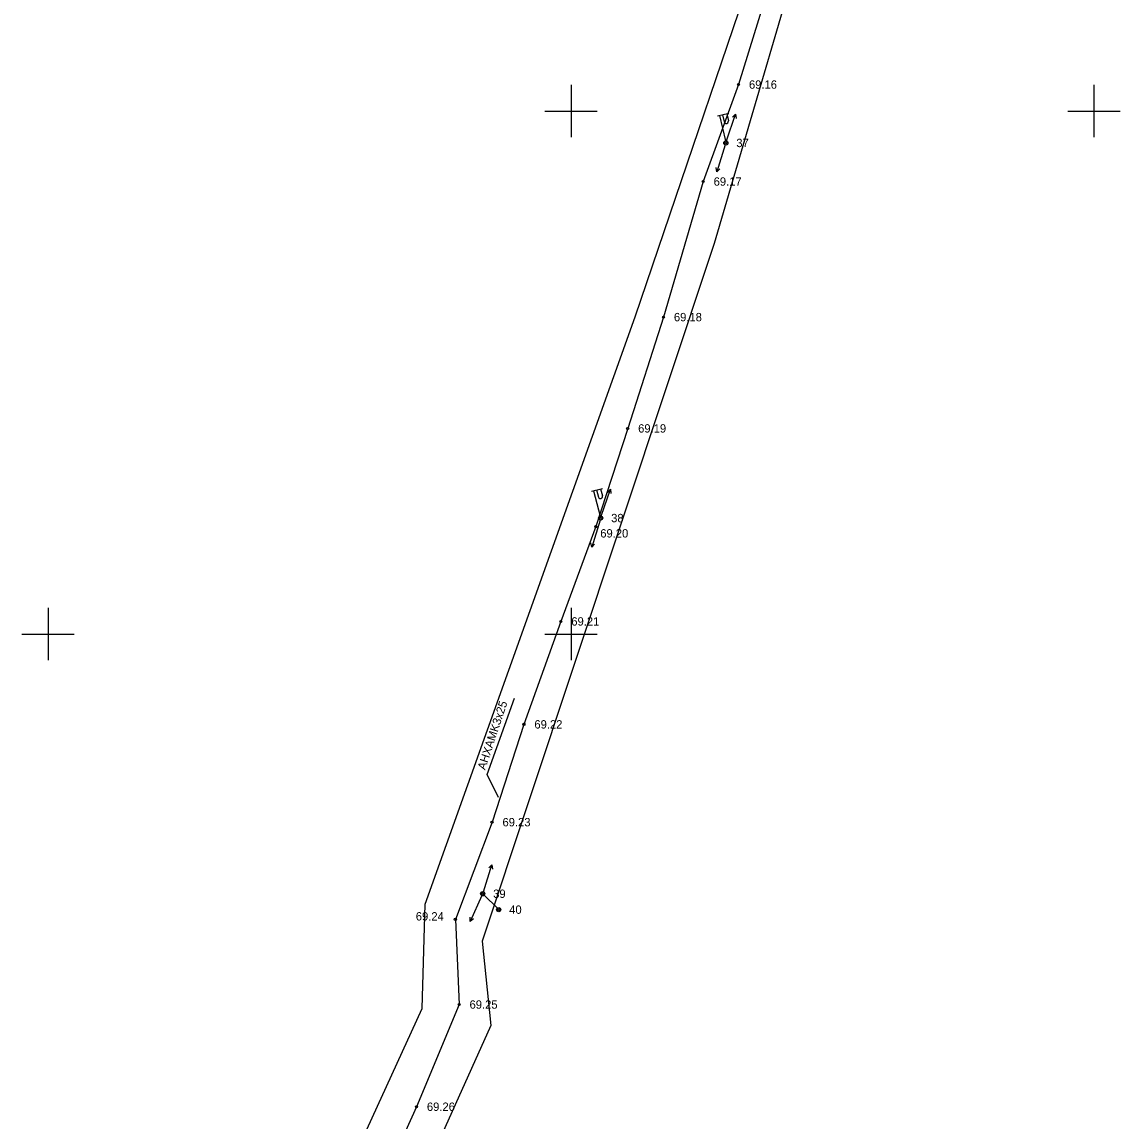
# Model space of a CAD drawing. Extents: x 640948 to 641152, y 6454690 to 6455120.
# Drawn here: x 640997.5 to 641102.5, y 6454903.5 to 6455008.5 of the extents above; entities that cross this region are included whole.
import ezdxf

# ---------------------------------------------------------------- set-up
doc = ezdxf.new("R2010")
doc.units = 0
for name, color, linetype in [('ELRAJATIS', 7, 'Continuous'), ('KPOHULIIN', 7, 'Continuous'), ('KTRASS', 7, 'Continuous'), ('MOOTKORG', 7, 'Continuous'), ('MOOTMPUNKT', 7, 'Continuous'), ('MOOTPIIR', 7, 'Continuous'), ('TORU_NR', 7, 'Continuous')]:
    doc.layers.add(name, color=color, linetype=linetype)

msp = doc.modelspace()

# ---------------------------------------------------------------- linework, layer by layer
at = {"layer": 'ELRAJATIS'}
for points in [[(641068.88, 6455011.85), (641066.02, 6455002.53), (641062.64, 6454993.26), (641058.84, 6454980.3), (641055.42, 6454969.66), (641052.38, 6454960.27), (641049.03, 6454951.21), (641045.5, 6454941.37), (641042.45, 6454932.02), (641038.94, 6454922.73), (641039.3, 6454914.59), (641035.22, 6454904.82), (641031.03, 6454895.5)], [(641043.07, 6454934.38), (641041.97, 6454936.58), (641044.59, 6454943.89)]]:
    msp.add_lwpolyline(points, dxfattribs=at)
at = {"layer": 'KPOHULIIN'}
for points in [[(641064.87, 6454997.14), (641065.74, 6454999.7)], [(641065.45, 6454999.41), (641065.74, 6454999.7), (641065.79, 6454999.29)], [(641064.75, 6454996.76), (641063.95, 6454994.18)], [(641064.22, 6454994.47), (641063.95, 6454994.18), (641063.88, 6454994.59)], [(641052.9, 6454961.28), (641053.77, 6454963.84)], [(641053.48, 6454963.55), (641053.77, 6454963.84), (641053.82, 6454963.43)], [(641052.78, 6454960.9), (641051.98, 6454958.32)], [(641052.25, 6454958.61), (641051.98, 6454958.32), (641051.91, 6454958.73)], [(641041.62, 6454925.37), (641042.43, 6454927.95)], [(641042.15, 6454927.66), (641042.43, 6454927.95), (641042.49, 6454927.54)], [(641041.48, 6454925), (641040.37, 6454922.54)], [(641041.56, 6454925.18), (641043.09, 6454923.66)], [(641040.68, 6454922.79), (641040.37, 6454922.54), (641040.35, 6454922.95)]]:
    msp.add_lwpolyline(points, dxfattribs=at)
for centre in [(641064.81, 6454996.95), (641064.81, 6454996.95), (641052.84, 6454961.09), (641052.84, 6454961.09), (641041.56, 6454925.18), (641041.56, 6454925.18), (641043.09, 6454923.66)]:
    msp.add_circle(centre, 0.2, dxfattribs=at)
at = {"layer": 'KTRASS'}
for p, q in [((641064.01, 6454999.54), (641065.09, 6454999.78)), ((641064.21, 6454999.58), (641064.77, 6454997.14)), ((641064.5, 6454999.65), (641064.66, 6454998.97)), ((641064.89, 6454999.74), (641065.05, 6454999.06)), ((641051.96, 6454963.65), (641053.02, 6454963.93)), ((641052.83, 6454963.88), (641053.01, 6454963.2)), ((641052.15, 6454963.7), (641052.79, 6454961.28)), ((641052.44, 6454963.78), (641052.62, 6454963.1))]:
    msp.add_line(p, q, dxfattribs=at)
for centre in [(641064.81, 6454996.95), (641052.84, 6454961.09)]:
    msp.add_circle(centre, 0.2, dxfattribs=at)
for centre, start, end in [((641064.853, 6454999.011), 192.78701, 12.9084), ((641052.813, 6454963.151), 194.73039, 14.85178)]:
    msp.add_arc(centre, 0.2, start, end, dxfattribs=at)
at = {"layer": 'MOOTKORG'}
for p, q in [((641066.02, 6455002.53), (641066.02, 6455002.53)), ((641064.81, 6454996.95), (641064.81, 6454996.95)), ((641062.64, 6454993.26), (641062.64, 6454993.26)), ((641058.84, 6454980.3), (641058.84, 6454980.3)), ((641055.42, 6454969.66), (641055.42, 6454969.66)), ((641052.84, 6454961.09), (641052.84, 6454961.09)), ((641052.38, 6454960.27), (641052.38, 6454960.27)), ((641049.03, 6454951.21), (641049.03, 6454951.21)), ((641045.5, 6454941.37), (641045.5, 6454941.37)), ((641042.45, 6454932.02), (641042.45, 6454932.02)), ((641041.56, 6454925.18), (641041.56, 6454925.18)), ((641043.09, 6454923.66), (641043.09, 6454923.66)), ((641038.94, 6454922.73), (641038.94, 6454922.73)), ((641039.3, 6454914.59), (641039.3, 6454914.59)), ((641035.22, 6454904.82), (641035.22, 6454904.82))]:
    msp.add_line(p, q, dxfattribs=at)
for centre in [(641066.02, 6455002.53), (641064.81, 6454996.95), (641062.64, 6454993.26), (641058.84, 6454980.3), (641055.42, 6454969.66), (641052.84, 6454961.09), (641052.38, 6454960.27), (641049.03, 6454951.21), (641045.5, 6454941.37), (641042.45, 6454932.02), (641041.56, 6454925.18), (641043.09, 6454923.66), (641038.94, 6454922.73), (641039.3, 6454914.59), (641035.22, 6454904.82)]:
    msp.add_circle(centre, 0.1, dxfattribs=at)
at = {"layer": 'MOOTPIIR'}
for p, q in [((641050, 6455002.5), (641050, 6454997.5)), ((641100, 6455002.5), (641100, 6454997.5)), ((641047.5, 6455000), (641052.5, 6455000)), ((641097.5, 6455000), (641102.5, 6455000)), ((641000, 6454952.5), (641000, 6454947.5)), ((641050, 6454952.5), (641050, 6454947.5)), ((640997.5, 6454950), (641002.5, 6454950)), ((641047.5, 6454950), (641052.5, 6454950))]:
    msp.add_line(p, q, dxfattribs=at)
msp.add_lwpolyline([(641013.749, 6454866.077), (641035.761, 6454914.217), (641036.052, 6454924.193), (641056.123, 6454980.331), (641069.948, 6455020.965), (641066.499, 6455025.565), (641039.795, 6455049.345), (641002.687, 6455063.525), (641001.753, 6455065.034), (641002.954, 6455087.512), (641004.678, 6455097.617), (641007.205, 6455097.185), (641005.207, 6455085.473), (641004.396, 6455066.251), (641027.969, 6455057.381), (641044.276, 6455051.245), (641074.103, 6455022.854), (641063.675, 6454987.322), (641041.512, 6454920.64), (641042.334, 6454912.584), (641023.421, 6454870.545)], dxfattribs=at)

# ---------------------------------------------------------------- texts
at = {"layer": 'ELRAJATIS'}
msp.add_text('AHXAMK3x25', height=0.8, rotation=71.73817, dxfattribs=at).set_placement((641041.79, 6454936.96))
at = {"layer": 'MOOTMPUNKT'}
for s, p in [('37', (641065.81, 6454996.55)), ('38', (641053.84, 6454960.69)), ('39', (641042.56, 6454924.78)), ('40', (641044.09, 6454923.26))]:
    msp.add_text(s, height=0.8, dxfattribs=at).set_placement(p)
at = {"layer": 'TORU_NR'}
for s, p in [('69.16', (641067.02, 6455002.13)), ('69.17', (641063.64, 6454992.86)), ('69.18', (641059.84, 6454979.9)), ('69.19', (641056.42, 6454969.26)), ('69.20', (641052.8, 6454959.23)), ('69.21', (641050.03, 6454950.81)), ('69.22', (641046.5, 6454940.97)), ('69.23', (641043.45, 6454931.62)), ('69.24', (641035.16, 6454922.62)), ('69.25', (641040.3, 6454914.19)), ('69.26', (641036.22, 6454904.42))]:
    msp.add_text(s, height=0.8, dxfattribs=at).set_placement(p)

doc.saveas('drawing.dxf')
